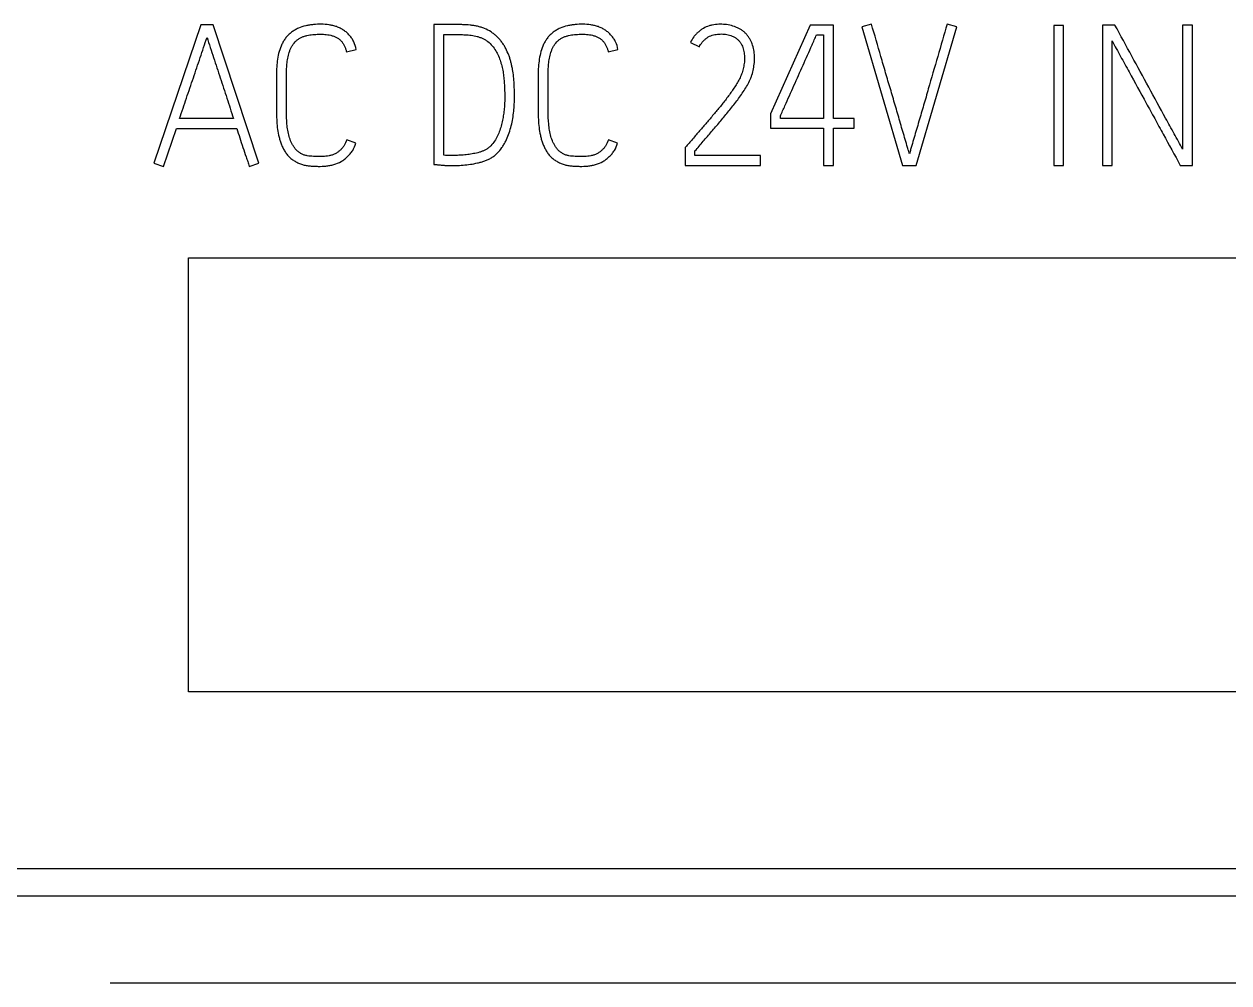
# Model space of a CAD drawing. Extents: x 0 to 420, y 0 to 297.
# Drawn here: x 139.72 to 154.32, y 210.38 to 222 of the extents above; entities that cross this region are included whole.
import ezdxf

# ---------------------------------------------------------------- set-up
doc = ezdxf.new("R2010")
doc.units = 0
doc.header["$LTSCALE"] = 23.1
doc.layers.add('10000_FRONT', color=7, linetype='CONTINUOUS')
doc.layers.add('10500_FRONT_LABELING', color=7, linetype='CONTINUOUS')

msp = doc.modelspace()

# ---------------------------------------------------------------- linework, layer by layer
at = {"layer": '10000_FRONT', "color": 7, "linetype": 'CONTINUOUS'}
for p, q in [((141.718, 213.904), (141.718, 219.164)), ((141.718, 219.164), (166.128, 219.164)), ((166.128, 213.904), (141.718, 213.904)), ((96.248, 211.764), (167.748, 211.764)), ((96.248, 211.431), (167.748, 211.431)), ((140.768, 210.378), (161.629, 210.378))]:
    msp.add_line(p, q, dxfattribs=at)
at = {"layer": '10500_FRONT_LABELING', "color": 7, "linetype": 'CONTINUOUS'}
for p, q in [((149.99, 221.996), (149.874, 221.963)), ((151.023, 221.963), (150.907, 221.996)), ((141.865, 221.986), (141.298, 220.31)), ((142.016, 221.986), (141.865, 221.986)), ((142.569, 220.31), (142.016, 221.986)), ((144.95, 221.991), (144.689, 221.989)), ((144.689, 221.989), (144.689, 220.296)), ((144.81, 220.406), (144.81, 221.868)), ((144.81, 221.868), (144.997, 221.868)), ((149.246, 221.984), (148.767, 220.909)), ((149.528, 221.984), (149.246, 221.984)), ((149.324, 221.866), (149.407, 221.866)), ((149.407, 221.866), (149.407, 220.852)), ((149.528, 220.852), (149.528, 221.984)), ((149.874, 221.963), (150.367, 220.284)), ((150.533, 220.284), (151.023, 221.963)), ((152.198, 221.979), (152.198, 220.284)), ((152.315, 221.979), (152.198, 221.979)), ((152.315, 220.284), (152.315, 221.979)), ((152.788, 221.984), (152.788, 220.284)), ((152.939, 221.984), (152.788, 221.984)), ((153.759, 221.984), (153.759, 220.48)), ((153.878, 221.984), (153.759, 221.984)), ((153.878, 220.284), (153.878, 221.984)), ((147.798, 221.774), (147.905, 221.72)), ((152.904, 220.284), (152.904, 221.793)), ((143.63, 221.661), (143.746, 221.689)), ((146.801, 221.661), (146.917, 221.689)), ((142.782, 221.383), (142.782, 220.935)), ((142.903, 220.935), (142.903, 221.383)), ((145.952, 221.383), (145.952, 220.935)), ((146.073, 220.935), (146.073, 221.383)), ((142.261, 220.852), (141.609, 220.852)), ((148.767, 220.909), (148.767, 220.734)), ((148.886, 220.852), (148.886, 220.883)), ((149.407, 220.852), (148.886, 220.852)), ((149.779, 220.852), (149.528, 220.852)), ((149.779, 220.734), (149.779, 220.852)), ((141.412, 220.272), (141.569, 220.732)), ((141.569, 220.732), (142.301, 220.732)), ((148.767, 220.734), (149.407, 220.734)), ((149.407, 220.734), (149.407, 220.284)), ((149.528, 220.284), (149.528, 220.734)), ((149.528, 220.734), (149.779, 220.734)), ((143.744, 220.553), (143.633, 220.593)), ((146.914, 220.553), (146.803, 220.593)), ((147.748, 220.517), (147.734, 220.501)), ((147.734, 220.501), (147.734, 220.284)), ((147.852, 220.402), (147.852, 220.458)), ((148.644, 220.402), (147.852, 220.402)), ((148.644, 220.284), (148.644, 220.402)), ((141.298, 220.31), (141.412, 220.272)), ((142.452, 220.272), (142.569, 220.31)), ((147.734, 220.284), (148.644, 220.284)), ((149.407, 220.284), (149.528, 220.284)), ((150.367, 220.284), (150.533, 220.284)), ((152.198, 220.284), (152.315, 220.284)), ((152.788, 220.284), (152.904, 220.284)), ((153.731, 220.284), (153.878, 220.284))]:
    msp.add_line(p, q, dxfattribs=at)
for points, knots in [([(143.746, 221.689), (143.742, 221.721), (143.733, 221.751), (143.716, 221.787), (143.712, 221.794), (143.705, 221.808), (143.701, 221.814), (143.687, 221.834), (143.678, 221.847), (143.657, 221.87), (143.646, 221.882), (143.622, 221.903), (143.609, 221.912), (143.583, 221.93), (143.569, 221.938), (143.541, 221.953), (143.526, 221.959), (143.497, 221.97), (143.481, 221.974), (143.451, 221.981), (143.435, 221.984), (143.388, 221.991), (143.356, 221.993), (143.294, 221.994), (143.262, 221.993), (143.215, 221.988), (143.199, 221.986), (143.168, 221.981), (143.152, 221.978), (143.106, 221.967), (143.076, 221.958), (143.033, 221.939), (143.018, 221.931), (142.991, 221.916), (142.978, 221.907), (142.953, 221.888), (142.94, 221.878), (142.918, 221.856), (142.907, 221.844), (142.887, 221.819), (142.879, 221.806), (142.862, 221.78), (142.855, 221.766), (142.834, 221.723), (142.823, 221.693), (142.806, 221.633), (142.8, 221.602), (142.785, 221.509), (142.782, 221.446), (142.782, 221.383)], [0, 0, 0, 0, 0.0625, 0.0625, 0.078125, 0.078125, 0.09375, 0.09375, 0.125, 0.125, 0.15625, 0.15625, 0.1875, 0.1875, 0.21875, 0.21875, 0.25, 0.25, 0.28125, 0.28125, 0.3125, 0.3125, 0.375, 0.375, 0.4375, 0.4375, 0.46875, 0.46875, 0.5, 0.5, 0.5625, 0.5625, 0.59375, 0.59375, 0.625, 0.625, 0.65625, 0.65625, 0.6875, 0.6875, 0.71875, 0.71875, 0.75, 0.75, 0.8125, 0.8125, 0.875, 0.875, 1, 1, 1, 1]), ([(144.689, 220.296), (144.704, 220.294), (144.719, 220.293), (144.749, 220.29), (144.763, 220.289), (144.793, 220.286), (144.808, 220.285), (144.837, 220.283), (144.852, 220.282), (144.896, 220.281), (144.926, 220.281), (144.984, 220.283), (145.014, 220.284), (145.072, 220.289), (145.102, 220.293), (145.16, 220.301), (145.189, 220.307), (145.233, 220.316), (145.247, 220.32), (145.276, 220.328), (145.291, 220.333), (145.319, 220.343), (145.333, 220.349), (145.36, 220.361), (145.373, 220.368), (145.399, 220.383), (145.411, 220.392), (145.435, 220.41), (145.446, 220.42), (145.478, 220.451), (145.496, 220.474), (145.522, 220.511), (145.53, 220.524), (145.545, 220.55), (145.552, 220.563), (145.572, 220.602), (145.583, 220.63), (145.604, 220.685), (145.613, 220.714), (145.628, 220.771), (145.635, 220.8), (145.646, 220.858), (145.65, 220.887), (145.657, 220.946), (145.66, 220.975), (145.664, 221.034), (145.665, 221.064), (145.666, 221.123), (145.665, 221.153), (145.664, 221.212), (145.663, 221.242), (145.66, 221.301), (145.657, 221.33), (145.651, 221.389), (145.647, 221.418), (145.639, 221.462), (145.636, 221.477), (145.629, 221.506), (145.626, 221.52), (145.619, 221.549), (145.615, 221.563), (145.606, 221.592), (145.601, 221.606), (145.585, 221.648), (145.573, 221.675), (145.552, 221.715), (145.545, 221.728), (145.529, 221.753), (145.52, 221.766), (145.502, 221.79), (145.493, 221.801), (145.473, 221.823), (145.463, 221.834), (145.442, 221.855), (145.431, 221.865), (145.413, 221.879), (145.407, 221.883), (145.395, 221.892), (145.389, 221.896), (145.357, 221.917), (145.33, 221.93), (145.289, 221.947), (145.275, 221.952), (145.246, 221.961), (145.231, 221.965), (145.202, 221.972), (145.188, 221.975), (145.158, 221.979), (145.143, 221.981), (145.099, 221.986), (145.069, 221.987), (145.025, 221.989), (145.01, 221.99), (144.98, 221.991), (144.965, 221.991), (144.95, 221.991)], [0, 0, 0, 0, 0.015625, 0.015625, 0.03125, 0.03125, 0.046875, 0.046875, 0.0625, 0.0625, 0.09375, 0.09375, 0.125, 0.125, 0.15625, 0.15625, 0.1875, 0.1875, 0.203125, 0.203125, 0.21875, 0.21875, 0.234375, 0.234375, 0.25, 0.25, 0.265625, 0.265625, 0.28125, 0.28125, 0.3125, 0.3125, 0.328125, 0.328125, 0.34375, 0.34375, 0.375, 0.375, 0.40625, 0.40625, 0.4375, 0.4375, 0.46875, 0.46875, 0.5, 0.5, 0.53125, 0.53125, 0.5625, 0.5625, 0.59375, 0.59375, 0.625, 0.625, 0.65625, 0.65625, 0.671875, 0.671875, 0.6875, 0.6875, 0.703125, 0.703125, 0.71875, 0.71875, 0.75, 0.75, 0.765625, 0.765625, 0.78125, 0.78125, 0.796875, 0.796875, 0.8125, 0.8125, 0.828125, 0.828125, 0.835938, 0.835938, 0.84375, 0.84375, 0.875, 0.875, 0.890625, 0.890625, 0.90625, 0.90625, 0.921875, 0.921875, 0.9375, 0.9375, 0.96875, 0.96875, 0.984375, 0.984375, 1, 1, 1, 1]), ([(146.917, 221.689), (146.913, 221.721), (146.904, 221.751), (146.887, 221.787), (146.883, 221.794), (146.875, 221.808), (146.871, 221.814), (146.858, 221.834), (146.848, 221.847), (146.827, 221.87), (146.816, 221.882), (146.792, 221.903), (146.78, 221.912), (146.754, 221.93), (146.74, 221.938), (146.711, 221.953), (146.697, 221.959), (146.667, 221.97), (146.652, 221.974), (146.621, 221.981), (146.606, 221.984), (146.558, 221.991), (146.527, 221.993), (146.464, 221.994), (146.433, 221.993), (146.385, 221.988), (146.37, 221.986), (146.338, 221.981), (146.323, 221.978), (146.277, 221.967), (146.247, 221.958), (146.203, 221.939), (146.189, 221.931), (146.161, 221.916), (146.148, 221.907), (146.123, 221.888), (146.111, 221.878), (146.088, 221.856), (146.077, 221.844), (146.058, 221.819), (146.049, 221.806), (146.033, 221.78), (146.025, 221.766), (146.005, 221.723), (145.994, 221.693), (145.977, 221.633), (145.971, 221.602), (145.956, 221.509), (145.952, 221.446), (145.952, 221.383)], [0, 0, 0, 0, 0.0625, 0.0625, 0.078125, 0.078125, 0.09375, 0.09375, 0.125, 0.125, 0.15625, 0.15625, 0.1875, 0.1875, 0.21875, 0.21875, 0.25, 0.25, 0.28125, 0.28125, 0.3125, 0.3125, 0.375, 0.375, 0.4375, 0.4375, 0.46875, 0.46875, 0.5, 0.5, 0.5625, 0.5625, 0.59375, 0.59375, 0.625, 0.625, 0.65625, 0.65625, 0.6875, 0.6875, 0.71875, 0.71875, 0.75, 0.75, 0.8125, 0.8125, 0.875, 0.875, 1, 1, 1, 1]), ([(147.852, 220.458), (147.886, 220.497), (147.919, 220.536), (147.985, 220.615), (148.019, 220.654), (148.086, 220.731), (148.119, 220.77), (148.185, 220.849), (148.218, 220.888), (148.283, 220.968), (148.315, 221.008), (148.361, 221.069), (148.377, 221.089), (148.407, 221.131), (148.421, 221.152), (148.45, 221.195), (148.464, 221.217), (148.49, 221.261), (148.502, 221.284), (148.518, 221.318), (148.523, 221.33), (148.533, 221.354), (148.537, 221.366), (148.549, 221.403), (148.555, 221.428), (148.565, 221.478), (148.569, 221.504), (148.573, 221.555), (148.573, 221.58), (148.572, 221.619), (148.571, 221.632), (148.568, 221.658), (148.566, 221.67), (148.559, 221.708), (148.553, 221.733), (148.54, 221.77), (148.534, 221.782), (148.523, 221.805), (148.517, 221.816), (148.503, 221.838), (148.495, 221.848), (148.479, 221.868), (148.47, 221.878), (148.452, 221.896), (148.442, 221.905), (148.422, 221.921), (148.411, 221.928), (148.389, 221.941), (148.377, 221.946), (148.354, 221.957), (148.342, 221.962), (148.305, 221.975), (148.28, 221.981), (148.242, 221.988), (148.229, 221.99), (148.203, 221.992), (148.19, 221.993), (148.152, 221.994), (148.126, 221.993), (148.087, 221.988), (148.075, 221.986), (148.049, 221.981), (148.036, 221.978), (147.999, 221.966), (147.976, 221.956), (147.942, 221.937), (147.931, 221.93), (147.91, 221.914), (147.89, 221.898), (147.871, 221.88), (147.854, 221.861), (147.845, 221.851), (147.822, 221.82), (147.809, 221.798), (147.798, 221.774)], [0, 0, 0, 0, 0.0625, 0.0625, 0.125, 0.125, 0.1875, 0.1875, 0.25, 0.25, 0.3125, 0.3125, 0.34375, 0.34375, 0.375, 0.375, 0.40625, 0.40625, 0.4375, 0.4375, 0.453125, 0.453125, 0.46875, 0.46875, 0.5, 0.5, 0.53125, 0.53125, 0.5625, 0.5625, 0.578125, 0.578125, 0.59375, 0.59375, 0.625, 0.625, 0.640625, 0.640625, 0.65625, 0.65625, 0.671875, 0.671875, 0.6875, 0.6875, 0.703125, 0.703125, 0.71875, 0.71875, 0.734375, 0.734375, 0.75, 0.75, 0.78125, 0.78125, 0.796875, 0.796875, 0.8125, 0.8125, 0.84375, 0.84375, 0.859375, 0.859375, 0.875, 0.875, 0.90625, 0.90625, 0.921875, 0.921875, 0.9375, 0.953125, 0.953125, 0.96875, 0.96875, 1, 1, 1, 1]), ([(150.45, 220.425), (150.444, 220.442), (150.439, 220.458), (150.43, 220.49), (150.425, 220.507), (150.41, 220.556), (150.401, 220.589), (150.372, 220.687), (150.353, 220.752), (150.315, 220.883), (150.296, 220.949), (150.267, 221.047), (150.258, 221.08), (150.239, 221.145), (150.229, 221.178), (150.209, 221.243), (150.199, 221.276), (150.18, 221.341), (150.171, 221.374), (150.142, 221.472), (150.123, 221.537), (150.066, 221.734), (150.028, 221.865), (149.99, 221.996)], [0, 0, 0, 0, 0.03125, 0.03125, 0.0625, 0.0625, 0.125, 0.125, 0.25, 0.25, 0.375, 0.375, 0.4375, 0.4375, 0.5, 0.5, 0.5625, 0.5625, 0.625, 0.625, 0.75, 0.75, 1, 1, 1, 1]), ([(150.907, 221.996), (150.868, 221.865), (150.83, 221.734), (150.754, 221.472), (150.716, 221.341), (150.66, 221.145), (150.641, 221.079), (150.603, 220.948), (150.584, 220.883), (150.545, 220.752), (150.526, 220.687), (150.497, 220.589), (150.488, 220.556), (150.474, 220.507), (150.469, 220.491), (150.46, 220.458), (150.455, 220.442), (150.45, 220.425)], [0, 0, 0, 0, 0.25, 0.25, 0.5, 0.5, 0.625, 0.625, 0.75, 0.75, 0.875, 0.875, 0.9375, 0.9375, 0.96875, 0.96875, 1, 1, 1, 1]), ([(142.903, 221.383), (142.903, 221.407), (142.903, 221.431), (142.906, 221.48), (142.907, 221.504), (142.913, 221.552), (142.917, 221.576), (142.927, 221.623), (142.934, 221.647), (142.947, 221.681), (142.951, 221.692), (142.962, 221.714), (142.968, 221.725), (142.987, 221.756), (143.002, 221.775), (143.025, 221.796), (143.029, 221.8), (143.039, 221.807), (143.044, 221.811), (143.059, 221.822), (143.07, 221.828), (143.091, 221.839), (143.103, 221.843), (143.12, 221.849), (143.126, 221.851), (143.138, 221.854), (143.144, 221.856), (143.162, 221.86), (143.174, 221.862), (143.198, 221.866), (143.21, 221.867), (143.246, 221.871), (143.27, 221.872), (143.319, 221.873), (143.344, 221.873), (143.392, 221.869), (143.416, 221.866), (143.452, 221.857), (143.464, 221.854), (143.487, 221.845), (143.498, 221.84), (143.52, 221.829), (143.53, 221.822), (143.549, 221.807), (143.558, 221.799), (143.57, 221.786), (143.574, 221.781), (143.582, 221.772), (143.585, 221.767), (143.595, 221.751), (143.601, 221.741), (143.612, 221.719), (143.616, 221.708), (143.624, 221.685), (143.627, 221.673), (143.63, 221.661)], [0, 0, 0, 0, 0.0625, 0.0625, 0.125, 0.125, 0.1875, 0.1875, 0.25, 0.25, 0.28125, 0.28125, 0.3125, 0.3125, 0.375, 0.375, 0.390625, 0.390625, 0.40625, 0.40625, 0.4375, 0.4375, 0.46875, 0.46875, 0.484375, 0.484375, 0.5, 0.5, 0.53125, 0.53125, 0.5625, 0.5625, 0.625, 0.625, 0.6875, 0.6875, 0.75, 0.75, 0.78125, 0.78125, 0.8125, 0.8125, 0.84375, 0.84375, 0.875, 0.875, 0.890625, 0.890625, 0.90625, 0.90625, 0.9375, 0.9375, 0.96875, 0.96875, 1, 1, 1, 1]), ([(144.997, 221.868), (145.022, 221.868), (145.046, 221.868), (145.094, 221.865), (145.118, 221.863), (145.166, 221.857), (145.189, 221.853), (145.225, 221.843), (145.236, 221.839), (145.259, 221.83), (145.27, 221.826), (145.292, 221.815), (145.303, 221.809), (145.324, 221.797), (145.334, 221.79), (145.363, 221.768), (145.38, 221.751), (145.411, 221.714), (145.425, 221.694), (145.45, 221.652), (145.461, 221.631), (145.481, 221.587), (145.489, 221.565), (145.5, 221.53), (145.504, 221.518), (145.51, 221.495), (145.513, 221.483), (145.521, 221.448), (145.526, 221.424), (145.533, 221.377), (145.535, 221.353), (145.54, 221.306), (145.541, 221.282), (145.544, 221.234), (145.545, 221.21), (145.547, 221.162), (145.547, 221.139), (145.547, 221.09), (145.547, 221.066), (145.545, 221.019), (145.543, 220.995), (145.539, 220.947), (145.536, 220.924), (145.529, 220.876), (145.525, 220.853), (145.516, 220.806), (145.51, 220.783), (145.49, 220.713), (145.474, 220.668), (145.441, 220.603), (145.428, 220.583), (145.4, 220.544), (145.385, 220.526), (145.362, 220.506), (145.357, 220.502), (145.348, 220.494), (145.333, 220.483), (145.318, 220.474), (145.297, 220.463), (145.285, 220.459), (145.263, 220.45), (145.251, 220.446), (145.228, 220.439), (145.216, 220.436), (145.193, 220.43), (145.181, 220.428), (145.146, 220.421), (145.123, 220.417), (145.075, 220.411), (145.051, 220.409), (145.015, 220.406), (145.003, 220.406), (144.979, 220.405), (144.967, 220.405), (144.931, 220.404), (144.907, 220.404), (144.87, 220.404), (144.858, 220.404), (144.834, 220.404), (144.822, 220.405), (144.81, 220.406)], [0, 0, 0, 0, 0.03125, 0.03125, 0.0625, 0.0625, 0.09375, 0.09375, 0.109375, 0.109375, 0.125, 0.125, 0.140625, 0.140625, 0.15625, 0.15625, 0.1875, 0.1875, 0.21875, 0.21875, 0.25, 0.25, 0.28125, 0.28125, 0.296875, 0.296875, 0.3125, 0.3125, 0.34375, 0.34375, 0.375, 0.375, 0.40625, 0.40625, 0.4375, 0.4375, 0.46875, 0.46875, 0.5, 0.5, 0.53125, 0.53125, 0.5625, 0.5625, 0.59375, 0.59375, 0.625, 0.625, 0.6875, 0.6875, 0.71875, 0.71875, 0.75, 0.75, 0.757812, 0.757812, 0.765625, 0.78125, 0.78125, 0.796875, 0.796875, 0.8125, 0.8125, 0.828125, 0.828125, 0.84375, 0.84375, 0.875, 0.875, 0.90625, 0.90625, 0.921875, 0.921875, 0.9375, 0.9375, 0.96875, 0.96875, 0.984375, 0.984375, 1, 1, 1, 1]), ([(146.073, 221.383), (146.073, 221.407), (146.074, 221.431), (146.076, 221.48), (146.078, 221.504), (146.083, 221.552), (146.087, 221.576), (146.098, 221.623), (146.104, 221.647), (146.117, 221.681), (146.122, 221.692), (146.133, 221.714), (146.138, 221.725), (146.158, 221.756), (146.173, 221.775), (146.195, 221.796), (146.2, 221.8), (146.209, 221.807), (146.214, 221.811), (146.23, 221.822), (146.24, 221.828), (146.262, 221.839), (146.273, 221.843), (146.291, 221.849), (146.297, 221.851), (146.308, 221.854), (146.314, 221.856), (146.332, 221.86), (146.344, 221.862), (146.368, 221.866), (146.38, 221.867), (146.417, 221.871), (146.441, 221.872), (146.49, 221.873), (146.514, 221.873), (146.563, 221.869), (146.587, 221.866), (146.623, 221.857), (146.634, 221.854), (146.657, 221.845), (146.669, 221.84), (146.69, 221.829), (146.701, 221.822), (146.72, 221.807), (146.729, 221.799), (146.741, 221.786), (146.745, 221.781), (146.752, 221.772), (146.756, 221.767), (146.766, 221.751), (146.772, 221.741), (146.782, 221.719), (146.787, 221.708), (146.795, 221.685), (146.798, 221.673), (146.801, 221.661)], [0, 0, 0, 0, 0.0625, 0.0625, 0.125, 0.125, 0.1875, 0.1875, 0.25, 0.25, 0.28125, 0.28125, 0.3125, 0.3125, 0.375, 0.375, 0.390625, 0.390625, 0.40625, 0.40625, 0.4375, 0.4375, 0.46875, 0.46875, 0.484375, 0.484375, 0.5, 0.5, 0.53125, 0.53125, 0.5625, 0.5625, 0.625, 0.625, 0.6875, 0.6875, 0.75, 0.75, 0.78125, 0.78125, 0.8125, 0.8125, 0.84375, 0.84375, 0.875, 0.875, 0.890625, 0.890625, 0.90625, 0.90625, 0.9375, 0.9375, 0.96875, 0.96875, 1, 1, 1, 1]), ([(147.905, 221.72), (147.914, 221.74), (147.926, 221.758), (147.946, 221.784), (147.954, 221.792), (147.97, 221.807), (147.986, 221.821), (148.004, 221.834), (148.023, 221.845), (148.033, 221.85), (148.064, 221.862), (148.085, 221.868), (148.118, 221.873), (148.129, 221.874), (148.15, 221.875), (148.161, 221.876), (148.194, 221.875), (148.216, 221.873), (148.248, 221.867), (148.259, 221.865), (148.28, 221.859), (148.291, 221.855), (148.311, 221.847), (148.321, 221.842), (148.34, 221.831), (148.349, 221.825), (148.366, 221.811), (148.374, 221.804), (148.385, 221.792), (148.389, 221.788), (148.396, 221.779), (148.399, 221.775), (148.409, 221.761), (148.414, 221.752), (148.424, 221.732), (148.429, 221.722), (148.44, 221.691), (148.444, 221.67), (148.449, 221.637), (148.45, 221.626), (148.452, 221.605), (148.452, 221.594), (148.452, 221.561), (148.451, 221.539), (148.445, 221.496), (148.441, 221.474), (148.433, 221.443), (148.431, 221.432), (148.425, 221.411), (148.421, 221.401), (148.41, 221.37), (148.401, 221.35), (148.381, 221.312), (148.37, 221.293), (148.348, 221.256), (148.336, 221.238), (148.3, 221.184), (148.275, 221.149), (148.223, 221.079), (148.197, 221.045), (148.142, 220.977), (148.115, 220.944), (148.059, 220.878), (148.031, 220.845), (147.975, 220.779), (147.947, 220.746), (147.89, 220.681), (147.862, 220.648), (147.819, 220.599), (147.805, 220.583), (147.777, 220.55), (147.762, 220.534), (147.748, 220.517)], [0, 0, 0, 0, 0.03125, 0.03125, 0.046875, 0.046875, 0.0625, 0.078125, 0.078125, 0.09375, 0.09375, 0.125, 0.125, 0.140625, 0.140625, 0.15625, 0.15625, 0.1875, 0.1875, 0.203125, 0.203125, 0.21875, 0.21875, 0.234375, 0.234375, 0.25, 0.25, 0.265625, 0.265625, 0.273438, 0.273438, 0.28125, 0.28125, 0.296875, 0.296875, 0.3125, 0.3125, 0.34375, 0.34375, 0.359375, 0.359375, 0.375, 0.375, 0.40625, 0.40625, 0.4375, 0.4375, 0.453125, 0.453125, 0.46875, 0.46875, 0.5, 0.5, 0.53125, 0.53125, 0.5625, 0.5625, 0.625, 0.625, 0.6875, 0.6875, 0.75, 0.75, 0.8125, 0.8125, 0.875, 0.875, 0.9375, 0.9375, 0.96875, 0.96875, 1, 1, 1, 1]), ([(148.886, 220.883), (148.89, 220.893), (148.895, 220.903), (148.904, 220.924), (148.909, 220.934), (148.923, 220.964), (148.932, 220.985), (148.96, 221.046), (148.978, 221.087), (149.014, 221.169), (149.033, 221.21), (149.069, 221.292), (149.088, 221.333), (149.124, 221.415), (149.143, 221.456), (149.179, 221.538), (149.197, 221.579), (149.234, 221.661), (149.252, 221.702), (149.279, 221.763), (149.288, 221.784), (149.306, 221.825), (149.315, 221.845), (149.324, 221.866)], [0, 0, 0, 0, 0.03125, 0.03125, 0.0625, 0.0625, 0.125, 0.125, 0.25, 0.25, 0.375, 0.375, 0.5, 0.5, 0.625, 0.625, 0.75, 0.75, 0.875, 0.875, 0.9375, 0.9375, 1, 1, 1, 1]), ([(153.759, 220.48), (153.742, 220.511), (153.725, 220.542), (153.691, 220.605), (153.674, 220.636), (153.622, 220.73), (153.588, 220.793), (153.485, 220.98), (153.417, 221.106), (153.28, 221.357), (153.212, 221.482), (153.075, 221.733), (153.007, 221.858), (152.939, 221.984)], [0, 0, 0, 0, 0.0625, 0.0625, 0.125, 0.125, 0.25, 0.25, 0.5, 0.5, 0.75, 0.75, 1, 1, 1, 1]), ([(141.609, 220.852), (141.636, 220.934), (141.664, 221.016), (141.719, 221.18), (141.747, 221.262), (141.803, 221.426), (141.831, 221.507), (141.872, 221.63), (141.886, 221.671), (141.913, 221.753), (141.927, 221.794), (141.941, 221.835)], [0, 0, 0, 0, 0.25, 0.25, 0.5, 0.5, 0.75, 0.75, 0.875, 0.875, 1, 1, 1, 1]), ([(141.941, 221.835), (141.954, 221.794), (141.967, 221.753), (141.993, 221.671), (142.007, 221.63), (142.046, 221.507), (142.073, 221.425), (142.127, 221.262), (142.154, 221.18), (142.208, 221.016), (142.234, 220.934), (142.261, 220.852)], [0, 0, 0, 0, 0.125, 0.125, 0.25, 0.25, 0.5, 0.5, 0.75, 0.75, 1, 1, 1, 1]), ([(152.904, 221.793), (152.921, 221.761), (152.938, 221.729), (152.973, 221.667), (152.99, 221.635), (153.042, 221.541), (153.077, 221.478), (153.18, 221.29), (153.248, 221.164), (153.335, 221.007), (153.352, 220.975), (153.387, 220.913), (153.404, 220.881), (153.456, 220.787), (153.49, 220.724), (153.593, 220.535), (153.662, 220.41), (153.731, 220.284)], [0, 0, 0, 0, 0.0625, 0.0625, 0.125, 0.125, 0.25, 0.25, 0.5, 0.5, 0.5625, 0.5625, 0.625, 0.625, 0.75, 0.75, 1, 1, 1, 1]), ([(142.782, 220.935), (142.782, 220.903), (142.783, 220.871), (142.786, 220.807), (142.788, 220.775), (142.796, 220.712), (142.801, 220.681), (142.812, 220.634), (142.816, 220.618), (142.825, 220.587), (142.829, 220.572), (142.84, 220.542), (142.846, 220.527), (142.859, 220.497), (142.866, 220.483), (142.882, 220.455), (142.891, 220.441), (142.91, 220.415), (142.92, 220.403), (142.936, 220.386), (142.942, 220.38), (142.954, 220.369), (142.96, 220.364), (142.98, 220.349), (142.993, 220.341), (143.021, 220.325), (143.035, 220.317), (143.065, 220.304), (143.08, 220.299), (143.111, 220.29), (143.126, 220.286), (143.158, 220.28), (143.174, 220.278), (143.206, 220.275), (143.222, 220.274), (143.254, 220.273), (143.27, 220.272), (143.318, 220.272), (143.35, 220.272), (143.398, 220.277), (143.414, 220.28), (143.446, 220.285), (143.462, 220.289), (143.508, 220.303), (143.538, 220.315), (143.58, 220.34), (143.594, 220.349), (143.62, 220.368), (143.644, 220.389), (143.666, 220.412), (143.682, 220.431), (143.687, 220.438), (143.696, 220.451), (143.701, 220.458), (143.722, 220.492), (143.735, 220.521), (143.744, 220.553)], [0, 0, 0, 0, 0.0625, 0.0625, 0.125, 0.125, 0.1875, 0.1875, 0.21875, 0.21875, 0.25, 0.25, 0.28125, 0.28125, 0.3125, 0.3125, 0.34375, 0.34375, 0.375, 0.375, 0.390625, 0.390625, 0.40625, 0.40625, 0.4375, 0.4375, 0.46875, 0.46875, 0.5, 0.5, 0.53125, 0.53125, 0.5625, 0.5625, 0.59375, 0.59375, 0.625, 0.625, 0.6875, 0.6875, 0.71875, 0.71875, 0.75, 0.75, 0.8125, 0.8125, 0.84375, 0.84375, 0.875, 0.90625, 0.90625, 0.921875, 0.921875, 0.9375, 0.9375, 1, 1, 1, 1]), ([(143.633, 220.593), (143.624, 220.569), (143.614, 220.546), (143.595, 220.514), (143.588, 220.504), (143.575, 220.489), (143.571, 220.484), (143.562, 220.475), (143.558, 220.471), (143.544, 220.458), (143.534, 220.451), (143.514, 220.436), (143.503, 220.43), (143.48, 220.418), (143.468, 220.413), (143.444, 220.405), (143.432, 220.402), (143.407, 220.397), (143.395, 220.395), (143.369, 220.393), (143.357, 220.392), (143.319, 220.39), (143.294, 220.39), (143.256, 220.391), (143.243, 220.392), (143.218, 220.393), (143.205, 220.394), (143.18, 220.396), (143.167, 220.398), (143.142, 220.402), (143.13, 220.405), (143.112, 220.411), (143.106, 220.414), (143.095, 220.419), (143.089, 220.422), (143.072, 220.431), (143.062, 220.437), (143.047, 220.449), (143.042, 220.453), (143.032, 220.461), (143.028, 220.465), (143.014, 220.479), (143.006, 220.489), (142.991, 220.509), (142.984, 220.52), (142.972, 220.542), (142.966, 220.553), (142.951, 220.588), (142.942, 220.611), (142.928, 220.659), (142.923, 220.684), (142.914, 220.734), (142.911, 220.759), (142.904, 220.834), (142.903, 220.884), (142.903, 220.935)], [0, 0, 0, 0, 0.0625, 0.0625, 0.09375, 0.09375, 0.109375, 0.109375, 0.125, 0.125, 0.15625, 0.15625, 0.1875, 0.1875, 0.21875, 0.21875, 0.25, 0.25, 0.28125, 0.28125, 0.3125, 0.3125, 0.375, 0.375, 0.40625, 0.40625, 0.4375, 0.4375, 0.46875, 0.46875, 0.5, 0.5, 0.515625, 0.515625, 0.53125, 0.53125, 0.5625, 0.5625, 0.578125, 0.578125, 0.59375, 0.59375, 0.625, 0.625, 0.65625, 0.65625, 0.6875, 0.6875, 0.75, 0.75, 0.8125, 0.8125, 0.875, 0.875, 1, 1, 1, 1]), ([(145.952, 220.935), (145.952, 220.903), (145.953, 220.871), (145.956, 220.807), (145.959, 220.775), (145.967, 220.712), (145.972, 220.681), (145.982, 220.634), (145.986, 220.618), (145.995, 220.587), (146, 220.572), (146.011, 220.542), (146.016, 220.527), (146.03, 220.497), (146.037, 220.483), (146.053, 220.455), (146.061, 220.441), (146.08, 220.415), (146.09, 220.403), (146.107, 220.386), (146.113, 220.38), (146.125, 220.369), (146.131, 220.364), (146.15, 220.349), (146.164, 220.341), (146.191, 220.325), (146.206, 220.317), (146.236, 220.304), (146.251, 220.299), (146.281, 220.29), (146.297, 220.286), (146.329, 220.28), (146.345, 220.278), (146.377, 220.275), (146.393, 220.274), (146.425, 220.273), (146.441, 220.272), (146.489, 220.272), (146.521, 220.272), (146.569, 220.277), (146.585, 220.28), (146.616, 220.285), (146.632, 220.289), (146.679, 220.303), (146.709, 220.315), (146.751, 220.34), (146.765, 220.349), (146.79, 220.368), (146.815, 220.389), (146.837, 220.412), (146.852, 220.431), (146.857, 220.438), (146.867, 220.451), (146.871, 220.458), (146.892, 220.492), (146.906, 220.521), (146.914, 220.553)], [0, 0, 0, 0, 0.0625, 0.0625, 0.125, 0.125, 0.1875, 0.1875, 0.21875, 0.21875, 0.25, 0.25, 0.28125, 0.28125, 0.3125, 0.3125, 0.34375, 0.34375, 0.375, 0.375, 0.390625, 0.390625, 0.40625, 0.40625, 0.4375, 0.4375, 0.46875, 0.46875, 0.5, 0.5, 0.53125, 0.53125, 0.5625, 0.5625, 0.59375, 0.59375, 0.625, 0.625, 0.6875, 0.6875, 0.71875, 0.71875, 0.75, 0.75, 0.8125, 0.8125, 0.84375, 0.84375, 0.875, 0.90625, 0.90625, 0.921875, 0.921875, 0.9375, 0.9375, 1, 1, 1, 1]), ([(146.803, 220.593), (146.795, 220.569), (146.785, 220.546), (146.765, 220.514), (146.758, 220.504), (146.746, 220.489), (146.742, 220.484), (146.733, 220.475), (146.728, 220.471), (146.714, 220.458), (146.705, 220.451), (146.684, 220.436), (146.673, 220.43), (146.651, 220.418), (146.639, 220.413), (146.615, 220.405), (146.603, 220.402), (146.578, 220.397), (146.565, 220.395), (146.54, 220.393), (146.527, 220.392), (146.49, 220.39), (146.464, 220.39), (146.426, 220.391), (146.414, 220.392), (146.388, 220.393), (146.376, 220.394), (146.35, 220.396), (146.338, 220.398), (146.313, 220.402), (146.301, 220.405), (146.283, 220.411), (146.277, 220.414), (146.265, 220.419), (146.259, 220.422), (146.243, 220.431), (146.232, 220.437), (146.217, 220.449), (146.212, 220.453), (146.203, 220.461), (146.198, 220.465), (146.185, 220.479), (146.177, 220.489), (146.162, 220.509), (146.155, 220.52), (146.143, 220.542), (146.137, 220.553), (146.121, 220.588), (146.113, 220.611), (146.099, 220.659), (146.093, 220.684), (146.085, 220.734), (146.082, 220.759), (146.075, 220.834), (146.073, 220.884), (146.073, 220.935)], [0, 0, 0, 0, 0.0625, 0.0625, 0.09375, 0.09375, 0.109375, 0.109375, 0.125, 0.125, 0.15625, 0.15625, 0.1875, 0.1875, 0.21875, 0.21875, 0.25, 0.25, 0.28125, 0.28125, 0.3125, 0.3125, 0.375, 0.375, 0.40625, 0.40625, 0.4375, 0.4375, 0.46875, 0.46875, 0.5, 0.5, 0.515625, 0.515625, 0.53125, 0.53125, 0.5625, 0.5625, 0.578125, 0.578125, 0.59375, 0.59375, 0.625, 0.625, 0.65625, 0.65625, 0.6875, 0.6875, 0.75, 0.75, 0.8125, 0.8125, 0.875, 0.875, 1, 1, 1, 1]), ([(142.301, 220.732), (142.313, 220.693), (142.325, 220.655), (142.35, 220.578), (142.362, 220.54), (142.388, 220.463), (142.401, 220.425), (142.421, 220.368), (142.428, 220.349), (142.44, 220.311), (142.446, 220.291), (142.452, 220.272)], [0, 0, 0, 0, 0.25, 0.25, 0.5, 0.5, 0.75, 0.75, 0.875, 0.875, 1, 1, 1, 1])]:
    msp.add_open_spline(points, degree=3, knots=knots, dxfattribs=at)

doc.saveas('drawing.dxf')
